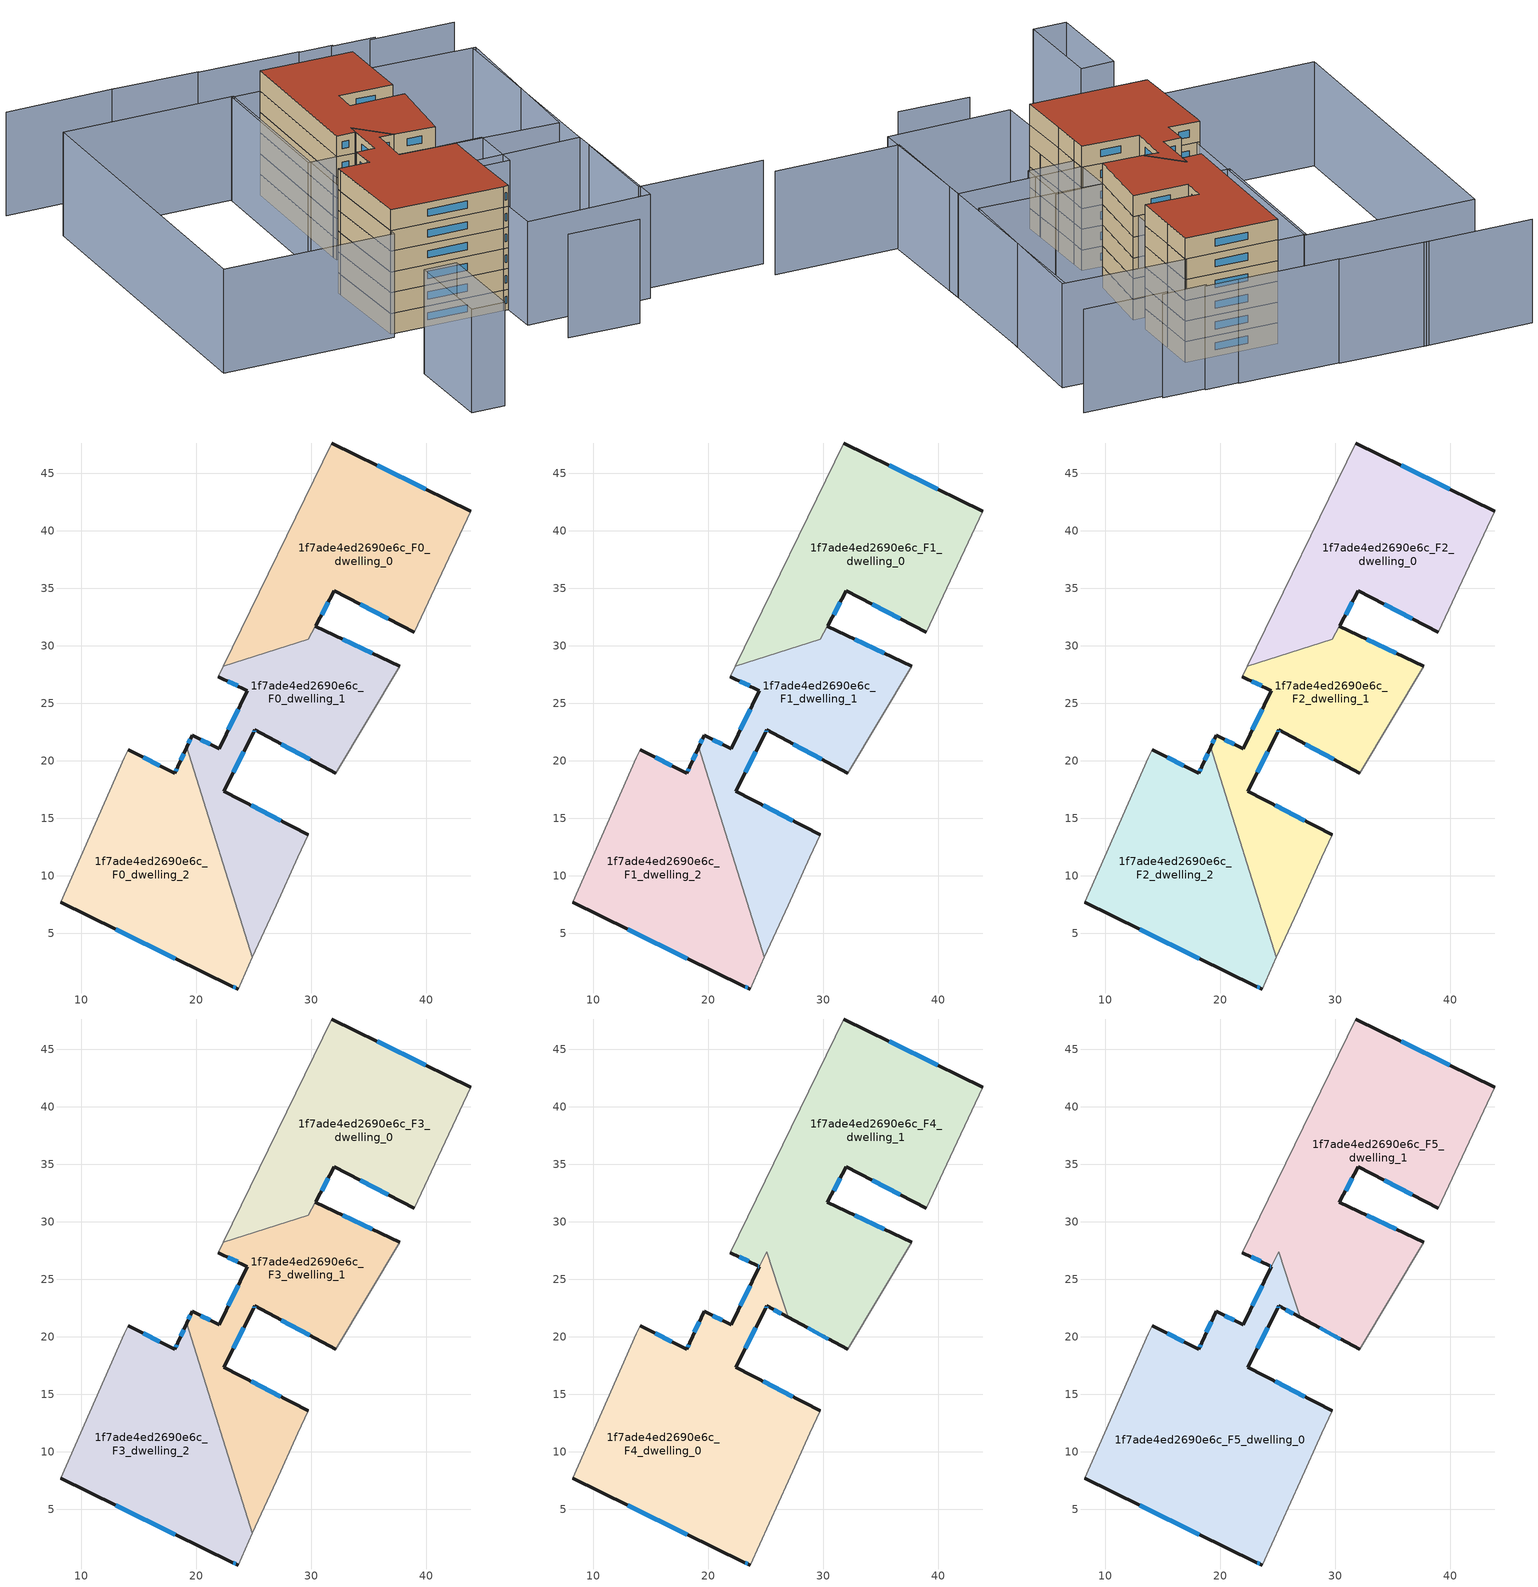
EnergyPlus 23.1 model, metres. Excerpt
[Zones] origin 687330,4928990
1f7ade4ed2690e6c_F0_dwelling_0
 floor ground (EU_floor_Construction): 43.89,41.71 41.65,36.96 38.96,31.21 32.02,34.78 29.75,30.56 22.37,28.25 31.81,47.65 z0
 wall outside (EU_wall_Construction): 43.89,41.71 31.81,47.65 / 30.38,31.74 32.02,34.78 38.96,31.21 z0:3
 wall adiabatic (EU_wall_Construction): 31.81,47.65 22.37,28.25 / 38.96,31.21 41.65,36.96 43.89,41.71 z0:3
 wall to 1f7ade4ed2690e6c_F0_dwelling_1 (EU_wall_Construction): 22.37,28.25 29.75,30.56 30.38,31.73 z0:3
 window (EU_Window_Construction): 39.96,43.64 35.74,45.72 / 34.28,33.62 36.71,32.37 / 30.92,32.73 31.49,33.79 z0.98:2.02
1f7ade4ed2690e6c_F0_dwelling_1
 floor ground (EU_floor_Construction): 37.72,28.25 32.15,18.91 25.11,22.69 25,22.47 22.4,17.37 29.73,13.57 28.84,11.6 26.95,7.45 24.9,2.91 19.17,21.18 19.65,22.21 21.99,21.05 24.45,26.12 21.93,27.34 22.37,28.25 29.75,30.56 30.38,31.73 z0
 wall outside (EU_wall_Construction): 21.93,27.34 24.45,26.12 21.99,21.05 19.65,22.21 19.17,21.18 / 37.72,28.25 30.38,31.73 / 29.73,13.57 22.4,17.37 25,22.47 25.11,22.69 32.15,18.91 z0:3
 wall adiabatic (EU_wall_Construction): 22.37,28.25 21.93,27.34 / 32.15,18.91 37.72,28.25 / 24.9,2.91 26.95,7.45 28.84,11.6 29.73,13.57 z0:3
 wall to 1f7ade4ed2690e6c_F0_dwelling_2 (EU_wall_Construction): 19.17,21.18 24.9,2.91 z0:3
 window (EU_Window_Construction): 19.5,21.88 19.33,21.52 / 21.23,21.43 20.41,21.83 / 23.65,24.47 22.79,22.7 / 22.75,26.95 23.63,26.52 / 35.33,29.38 32.77,30.6 / 27.4,21.46 29.86,20.14 / 25.04,22.54 25.08,22.62 / 23.25,19.03 24.16,20.81 / 27.35,14.81 24.79,16.14 z0.98:2.02
1f7ade4ed2690e6c_F0_dwelling_2
 floor ground (EU_floor_Construction): 19.17,21.18 24.9,2.91 23.65,0.16 23.01,0.44 8.22,7.72 13.75,20.27 14.11,20.98 18.12,18.91 18.39,19.51 z0
 wall outside (EU_wall_Construction): 8.22,7.72 23.01,0.44 23.65,0.16 / 19.17,21.18 18.39,19.51 18.12,18.91 14.11,20.98 z0:3
 wall adiabatic (EU_wall_Construction): 14.11,20.98 13.75,20.27 8.22,7.72 / 23.65,0.16 24.9,2.91 z0:3
 window (EU_Window_Construction): 13.03,5.36 18.2,2.81 / 16.82,19.59 15.42,20.31 / 18.3,19.32 18.21,19.11 / 18.92,20.64 18.65,20.06 / 23.22,0.35 23.44,0.25 z0.98:2.02
1f7ade4ed2690e6c_F1_dwelling_0
 floor to 1f7ade4ed2690e6c_F0_dwelling_0 (EU_floor_Construction): 43.89,41.71 41.65,36.96 38.96,31.21 32.02,34.78 29.75,30.56 22.37,28.25 31.81,47.65 z3
 wall outside (EU_wall_Construction): 43.89,41.71 31.81,47.65 / 30.38,31.74 32.02,34.78 38.96,31.21 z3:6
 wall adiabatic (EU_wall_Construction): 31.81,47.65 22.37,28.25 / 38.96,31.21 41.65,36.96 43.89,41.71 z3:6
 wall to 1f7ade4ed2690e6c_F1_dwelling_1 (EU_wall_Construction): 22.37,28.25 29.75,30.56 30.38,31.73 z3:6
 window (EU_Window_Construction): 39.96,43.64 35.74,45.72 / 34.28,33.62 36.71,32.37 / 30.92,32.73 31.49,33.79 z3.98:5.02
1f7ade4ed2690e6c_F1_dwelling_1
 floor to 1f7ade4ed2690e6c_F0_dwelling_1 (EU_floor_Construction): 37.72,28.25 32.15,18.91 25.11,22.69 25,22.47 22.4,17.37 29.73,13.57 28.84,11.6 26.95,7.45 24.9,2.91 19.17,21.18 19.65,22.21 21.99,21.05 24.45,26.12 21.93,27.34 22.37,28.25 29.75,30.56 30.38,31.73 z3
 wall outside (EU_wall_Construction): 21.93,27.34 24.45,26.12 21.99,21.05 19.65,22.21 19.17,21.18 / 37.72,28.25 30.38,31.73 / 29.73,13.57 22.4,17.37 25,22.47 25.11,22.69 32.15,18.91 z3:6
 wall adiabatic (EU_wall_Construction): 22.37,28.25 21.93,27.34 / 32.15,18.91 37.72,28.25 / 24.9,2.91 26.95,7.45 28.84,11.6 29.73,13.57 z3:6
 wall to 1f7ade4ed2690e6c_F1_dwelling_2 (EU_wall_Construction): 19.17,21.18 24.9,2.91 z3:6
 window (EU_Window_Construction): 19.5,21.88 19.33,21.52 / 21.23,21.43 20.41,21.83 / 23.65,24.47 22.79,22.7 / 22.75,26.95 23.63,26.52 / 35.33,29.38 32.77,30.6 / 27.4,21.46 29.86,20.14 / 25.04,22.54 25.08,22.62 / 23.25,19.03 24.16,20.81 / 27.35,14.81 24.79,16.14 z3.98:5.02
1f7ade4ed2690e6c_F1_dwelling_2
 floor to 1f7ade4ed2690e6c_F0_dwelling_2 (EU_floor_Construction): 19.17,21.18 24.9,2.91 23.65,0.16 23.01,0.44 8.22,7.72 13.75,20.27 14.11,20.98 18.12,18.91 18.39,19.51 z3
 wall outside (EU_wall_Construction): 8.22,7.72 23.01,0.44 23.65,0.16 / 19.17,21.18 18.39,19.51 18.12,18.91 14.11,20.98 z3:6
 wall adiabatic (EU_wall_Construction): 14.11,20.98 13.75,20.27 8.22,7.72 / 23.65,0.16 24.9,2.91 z3:6
 window (EU_Window_Construction): 13.03,5.36 18.2,2.81 / 16.82,19.59 15.42,20.31 / 18.3,19.32 18.21,19.11 / 18.92,20.64 18.65,20.06 / 23.22,0.35 23.44,0.25 z3.98:5.02
1f7ade4ed2690e6c_F2_dwelling_0
 floor to 1f7ade4ed2690e6c_F1_dwelling_0 (EU_floor_Construction): 43.89,41.71 41.65,36.96 38.96,31.21 32.02,34.78 29.75,30.56 22.37,28.25 31.81,47.65 z6
 wall outside (EU_wall_Construction): 43.89,41.71 31.81,47.65 / 30.38,31.74 32.02,34.78 38.96,31.21 z6:9
 wall adiabatic (EU_wall_Construction): 31.81,47.65 22.37,28.25 / 38.96,31.21 41.65,36.96 43.89,41.71 z6:9
 wall to 1f7ade4ed2690e6c_F2_dwelling_1 (EU_wall_Construction): 22.37,28.25 29.75,30.56 30.38,31.73 z6:9
 window (EU_Window_Construction): 39.96,43.64 35.74,45.72 / 34.28,33.62 36.71,32.37 / 30.92,32.73 31.49,33.79 z6.98:8.02
1f7ade4ed2690e6c_F2_dwelling_1
 floor to 1f7ade4ed2690e6c_F1_dwelling_1 (EU_floor_Construction): 37.72,28.25 32.15,18.91 25.11,22.69 25,22.47 22.4,17.37 29.73,13.57 28.84,11.6 26.95,7.45 24.9,2.91 19.17,21.18 19.65,22.21 21.99,21.05 24.45,26.12 21.93,27.34 22.37,28.25 29.75,30.56 30.38,31.73 z6
 wall outside (EU_wall_Construction): 21.93,27.34 24.45,26.12 21.99,21.05 19.65,22.21 19.17,21.18 / 37.72,28.25 30.38,31.73 / 29.73,13.57 22.4,17.37 25,22.47 25.11,22.69 32.15,18.91 z6:9
 wall adiabatic (EU_wall_Construction): 22.37,28.25 21.93,27.34 / 32.15,18.91 37.72,28.25 / 24.9,2.91 26.95,7.45 28.84,11.6 29.73,13.57 z6:9
 wall to 1f7ade4ed2690e6c_F2_dwelling_2 (EU_wall_Construction): 19.17,21.18 24.9,2.91 z6:9
 window (EU_Window_Construction): 19.5,21.88 19.33,21.52 / 21.23,21.43 20.41,21.83 / 23.65,24.47 22.79,22.7 / 22.75,26.95 23.63,26.52 / 35.33,29.38 32.77,30.6 / 27.4,21.46 29.86,20.14 / 25.04,22.54 25.08,22.62 / 23.25,19.03 24.16,20.81 / 27.35,14.81 24.79,16.14 z6.98:8.02
1f7ade4ed2690e6c_F2_dwelling_2
 floor to 1f7ade4ed2690e6c_F1_dwelling_2 (EU_floor_Construction): 19.17,21.18 24.9,2.91 23.65,0.16 23.01,0.44 8.22,7.72 13.75,20.27 14.11,20.98 18.12,18.91 18.39,19.51 z6
 wall outside (EU_wall_Construction): 8.22,7.72 23.01,0.44 23.65,0.16 / 19.17,21.18 18.39,19.51 18.12,18.91 14.11,20.98 z6:9
 wall adiabatic (EU_wall_Construction): 14.11,20.98 13.75,20.27 8.22,7.72 / 23.65,0.16 24.9,2.91 z6:9
 window (EU_Window_Construction): 13.03,5.36 18.2,2.81 / 16.82,19.59 15.42,20.31 / 18.3,19.32 18.21,19.11 / 18.92,20.64 18.65,20.06 / 23.22,0.35 23.44,0.25 z6.98:8.02
1f7ade4ed2690e6c_F3_dwelling_0
 floor to 1f7ade4ed2690e6c_F2_dwelling_0 (EU_floor_Construction): 43.89,41.71 41.65,36.96 38.96,31.21 32.02,34.78 29.75,30.56 22.37,28.25 31.81,47.65 z9
 wall outside (EU_wall_Construction): 43.89,41.71 31.81,47.65 / 30.38,31.74 32.02,34.78 38.96,31.21 z9:12
 wall adiabatic (EU_wall_Construction): 31.81,47.65 22.37,28.25 / 38.96,31.21 41.65,36.96 43.89,41.71 z9:12
 wall to 1f7ade4ed2690e6c_F3_dwelling_1 (EU_wall_Construction): 22.37,28.25 29.75,30.56 30.38,31.73 z9:12
 window (EU_Window_Construction): 39.96,43.64 35.74,45.72 / 34.28,33.62 36.71,32.37 / 30.92,32.73 31.49,33.79 z9.98:11.02
1f7ade4ed2690e6c_F3_dwelling_1
 floor to 1f7ade4ed2690e6c_F2_dwelling_1 (EU_floor_Construction): 37.72,28.25 32.15,18.91 25.11,22.69 25,22.47 22.4,17.37 29.73,13.57 28.84,11.6 26.95,7.45 24.9,2.91 19.17,21.18 19.65,22.21 21.99,21.05 24.45,26.12 21.93,27.34 22.37,28.25 29.75,30.56 30.38,31.73 z9
 wall outside (EU_wall_Construction): 21.93,27.34 24.45,26.12 21.99,21.05 19.65,22.21 19.17,21.18 / 37.72,28.25 30.38,31.73 / 29.73,13.57 22.4,17.37 25,22.47 25.11,22.69 32.15,18.91 z9:12
 wall adiabatic (EU_wall_Construction): 22.37,28.25 21.93,27.34 / 32.15,18.91 37.72,28.25 / 24.9,2.91 26.95,7.45 28.84,11.6 29.73,13.57 z9:12
 wall to 1f7ade4ed2690e6c_F3_dwelling_2 (EU_wall_Construction): 19.17,21.18 24.9,2.91 z9:12
 window (EU_Window_Construction): 19.5,21.88 19.33,21.52 / 21.23,21.43 20.41,21.83 / 23.65,24.47 22.79,22.7 / 22.75,26.95 23.63,26.52 / 35.33,29.38 32.77,30.6 / 27.4,21.46 29.86,20.14 / 25.04,22.54 25.08,22.62 / 23.25,19.03 24.16,20.81 / 27.35,14.81 24.79,16.14 z9.98:11.02
1f7ade4ed2690e6c_F3_dwelling_2
 floor to 1f7ade4ed2690e6c_F2_dwelling_2 (EU_floor_Construction): 19.17,21.18 24.9,2.91 23.65,0.16 23.01,0.44 8.22,7.72 13.75,20.27 14.11,20.98 18.12,18.91 18.39,19.51 z9
 wall outside (EU_wall_Construction): 8.22,7.72 23.01,0.44 23.65,0.16 / 19.17,21.18 18.39,19.51 18.12,18.91 14.11,20.98 z9:12
 wall adiabatic (EU_wall_Construction): 14.11,20.98 13.75,20.27 8.22,7.72 / 23.65,0.16 24.9,2.91 z9:12
 window (EU_Window_Construction): 13.03,5.36 18.2,2.81 / 16.82,19.59 15.42,20.31 / 18.3,19.32 18.21,19.11 / 18.92,20.64 18.65,20.06 / 23.22,0.35 23.44,0.25 z9.98:11.02
1f7ade4ed2690e6c_F4_dwelling_0
 floor to 1f7ade4ed2690e6c_F3_dwelling_1 (EU_floor_Construction): 25.08,27.41 26.15,24.17 26.96,21.7 z12; 25.08,27.41 26.96,21.7 25.11,22.69 25,22.47 22.4,17.37 29.73,13.57 28.84,11.6 26.95,7.45 24.9,2.91 19.17,21.18 19.65,22.21 21.99,21.05 z12
 floor to 1f7ade4ed2690e6c_F3_dwelling_2 (EU_floor_Construction): 19.17,21.18 24.9,2.91 23.65,0.16 23.01,0.44 8.22,7.72 13.75,20.27 14.11,20.98 18.12,18.91 18.39,19.51 z12
 wall outside (EU_wall_Construction): 29.73,13.57 22.4,17.37 25,22.47 25.11,22.69 26.96,21.7 / 8.22,7.72 23.01,0.44 23.65,0.16 / 24.45,26.12 21.99,21.05 19.65,22.21 18.39,19.51 18.12,18.91 14.11,20.98 z12:15
 wall adiabatic (EU_wall_Construction): 23.65,0.16 26.95,7.45 28.84,11.6 29.73,13.57 / 14.11,20.98 13.75,20.27 8.22,7.72 z12:15
 wall to 1f7ade4ed2690e6c_F4_dwelling_1 (EU_wall_Construction): 26.96,21.7 26.15,24.17 25.08,27.41 24.45,26.12 z12:15
 window (EU_Window_Construction): 25.71,22.37 26.36,22.02 / 25.04,22.54 25.08,22.62 / 23.25,19.03 24.16,20.81 / 27.35,14.81 24.79,16.14 / 23.22,0.35 23.44,0.25 / 13.03,5.36 18.2,2.81 / 16.82,19.59 15.42,20.31 / 18.3,19.32 18.21,19.11 / 19.24,21.33 18.8,20.39 / 21.23,21.43 20.41,21.83 / 23.65,24.47 22.79,22.7 z12.98:14.02
1f7ade4ed2690e6c_F4_dwelling_1
 floor to 1f7ade4ed2690e6c_F3_dwelling_1 (EU_floor_Construction): 25.08,27.41 26.15,24.17 26.96,21.7 z12; 37.72,28.25 32.15,18.91 26.96,21.7 26.15,24.17 25.08,27.41 24.45,26.12 21.93,27.34 22.37,28.25 29.75,30.56 30.38,31.73 z12
 floor to 1f7ade4ed2690e6c_F3_dwelling_0 (EU_floor_Construction): 43.89,41.71 41.65,36.96 38.96,31.21 32.02,34.78 29.75,30.56 22.37,28.25 31.81,47.65 z12
 wall outside (EU_wall_Construction): 24.32,26.19 24.45,26.12 / 21.93,27.34 24.31,26.19 / 43.89,41.71 31.81,47.65 / 37.72,28.25 30.38,31.73 32.02,34.78 38.96,31.21 / 26.96,21.7 32.15,18.91 z12:15
 wall adiabatic (EU_wall_Construction): 31.81,47.65 21.93,27.34 / 38.96,31.21 41.65,36.96 43.89,41.71 / 32.15,18.91 37.72,28.25 z12:15
 window (EU_Window_Construction): 24.36,26.17 24.41,26.14 / 22.7,26.97 23.54,26.57 / 39.96,43.64 35.74,45.72 / 34.28,33.62 36.71,32.37 / 30.92,32.72 31.49,33.79 / 35.33,29.38 32.77,30.6 / 28.65,20.79 30.47,19.82 z12.98:14.02
1f7ade4ed2690e6c_F5_dwelling_0
 floor to 1f7ade4ed2690e6c_F4_dwelling_1 (EU_floor_Construction): 25.08,27.41 26.15,24.17 26.96,21.7 z15
 floor to 1f7ade4ed2690e6c_F4_dwelling_0 (EU_floor_Construction): 25.08,27.41 26.96,21.7 25.11,22.69 25,22.47 22.4,17.37 29.73,13.57 28.84,11.6 26.95,7.45 23.65,0.16 23.01,0.44 8.22,7.72 13.75,20.27 14.11,20.98 18.12,18.91 18.39,19.51 19.65,22.21 21.99,21.05 z15
 wall outside (EU_wall_Construction): 29.73,13.57 22.4,17.37 25,22.47 25.11,22.69 26.96,21.7 / 8.22,7.72 23.01,0.44 23.65,0.16 / 24.45,26.12 21.99,21.05 19.65,22.21 18.39,19.51 18.12,18.91 14.11,20.98 z15:18
 wall adiabatic (EU_wall_Construction): 23.65,0.16 26.95,7.45 28.84,11.6 29.73,13.57 / 14.11,20.98 13.75,20.27 8.22,7.72 z15:18
 wall to 1f7ade4ed2690e6c_F5_dwelling_1 (EU_wall_Construction): 26.96,21.7 26.15,24.17 25.08,27.41 24.45,26.12 z15:18
 window (EU_Window_Construction): 25.71,22.37 26.36,22.02 / 25.04,22.54 25.08,22.62 / 23.25,19.03 24.16,20.81 / 27.35,14.81 24.79,16.14 / 23.22,0.35 23.44,0.25 / 13.03,5.36 18.2,2.81 / 16.82,19.59 15.42,20.31 / 18.3,19.32 18.21,19.11 / 19.24,21.33 18.8,20.39 / 21.23,21.43 20.41,21.83 / 23.65,24.47 22.79,22.7 z15.98:17.02
 roof outside (EU_roof_Construction): 26.96,21.7 26.15,24.17 25.08,27.41 z18; 23.65,0.16 26.95,7.45 28.84,11.6 29.73,13.57 22.4,17.37 25,22.47 25.11,22.69 26.96,21.7 25.08,27.41 21.99,21.05 19.65,22.21 18.39,19.51 18.12,18.91 14.11,20.98 13.75,20.27 8.22,7.72 23.01,0.44 z18
1f7ade4ed2690e6c_F5_dwelling_1
 floor to 1f7ade4ed2690e6c_F4_dwelling_1 (EU_floor_Construction): 25.08,27.41 26.15,24.17 26.96,21.7 z15; 43.89,41.71 41.65,36.96 38.96,31.21 32.02,34.78 30.38,31.73 37.72,28.25 32.15,18.91 26.96,21.7 26.15,24.17 25.08,27.41 24.45,26.12 24.32,26.19 21.93,27.34 31.81,47.65 z15
 wall outside (EU_wall_Construction): 24.32,26.19 24.45,26.12 / 21.93,27.34 24.31,26.19 / 43.89,41.71 31.81,47.65 / 37.72,28.25 30.38,31.73 32.02,34.78 38.96,31.21 / 26.96,21.7 32.15,18.91 z15:18
 wall adiabatic (EU_wall_Construction): 31.81,47.65 21.93,27.34 / 38.96,31.21 41.65,36.96 43.89,41.71 / 32.15,18.91 37.72,28.25 z15:18
 window (EU_Window_Construction): 24.36,26.17 24.41,26.14 / 22.7,26.97 23.54,26.57 / 39.96,43.64 35.74,45.72 / 34.28,33.62 36.71,32.37 / 30.92,32.72 31.49,33.79 / 35.33,29.38 32.77,30.6 / 28.65,20.79 30.47,19.82 z15.98:17.02
 roof outside (EU_roof_Construction): 26.96,21.7 26.15,24.17 25.08,27.41 z18; 37.72,28.25 30.38,31.73 32.02,34.78 38.96,31.21 41.65,36.96 43.89,41.71 31.81,47.65 21.93,27.34 24.31,26.19 24.45,26.12 25.08,27.41 26.15,24.17 26.96,21.7 32.15,18.91 z18
shading: 21.6,-11.34 30.95,-15.96 / 55.36,-17.47 38.88,-9.67 / 38.88,-9.67 59.47,33.88 / 64.32,40.7 53.31,46.11 / 54.32,46.06 48.52,48.78 / 48.97,48.92 44.53,51.02 / 31.64,57.7 20.05,63.59 / 44.58,51.13 31.45,57.66 / 20.64,63.3 6.26,70.03 / 1.3,-3.18 5.68,-5.22 / 5.68,-5.22 -0.1,-17.63 / -0.1,-17.63 -4.48,-15.59 / -4.48,-15.59 1.3,-3.18 / 46.17,5.84 37.9,-12.3 / 37.9,-12.3 21.38,-4.76 / 21.38,-4.76 29.65,13.37 / 29.65,13.37 46.17,5.84 / 32.15,18.91 38.35,16 / 38.35,16 34.94,8.74 / 34.94,8.74 28.74,11.65 / 28.74,11.65 32.15,18.91 / 59.87,33.68 48.1,10.73 / 48.1,10.73 32.15,18.91 / 32.15,18.91 43.92,41.86 / 43.92,41.86 59.87,33.68 / 31.82,47.66 21.93,27.33 / 21.93,27.33 18.19,29.15 / 18.19,29.15 28.08,49.48 / 28.08,49.48 31.82,47.66 / 28.44,49.5 7.77,6.79 / 7.77,6.79 -14.66,17.65 / -14.66,17.65 6.01,60.36 / 6.01,60.36 28.44,49.5 z0:15
[Building]
EU S2 Campaign: North Axis=0; Terrain=City; Solar Distribution=FullExterior
[Site:Location]
Bologna: Latitude=44.5; Longitude=11.25; Time Zone=1; Elevation=37
[SizingPeriod:WeatherFileDays]
AnnualSizingPeriod: Begin Month=1; Begin Day of Month=1; End Month=12; End Day of Month=31; Day of Week for Start Day=Monday; Use Weather File Daylight Saving Period=No; Use Weather File Rain and Snow Indicators=No
[MATERIAL]
EU_InternalMass_Material: Roughness=MediumRough; Thickness=0.1; Conductivity=1; Density=1800; Specific Heat=900; Thermal Absorptance=0.9; Solar Absorptance=0.7; Visible Absorptance=0.7
[MATERIAL:NOMASS] Roughness=MediumRough; Thermal Absorptance=0.9; Solar Absorptance=0.7; Visible Absorptance=0.7
Name | Thermal Resistance
EU_wall_NoMass | 0.905828
EU_roof_NoMass | 0.37593
EU_floor_NoMass | 0.67114
[WINDOWMATERIAL:SIMPLEGLAZINGSYSTEM]
EU_Window_SimpleGlazing: UFactor=4.52486; Solar Heat Gain Coefficient=0.85; Visible Transmittance=0.85
[CONSTRUCTION]
EU_wall_Construction: EU_wall_NoMass
EU_roof_Construction: EU_roof_NoMass
EU_floor_Construction: EU_floor_NoMass
EU_InternalMass_Construction: EU_InternalMass_Material
EU_Window_Construction: EU_Window_SimpleGlazing
[ZONE] Type=1; Multiplier=1; Ceiling Height=autocalculate; Floor Area=autocalculate; Part of Total Floor Area=Yes
Name | Volume
1f7ade4ed2690e6c_F0_dwelling_0 | 594.01
1f7ade4ed2690e6c_F1_dwelling_0; 1f7ade4ed2690e6c_F2_dwelling_0; 1f7ade4ed2690e6c_F3_dwelling_0 | 593.975
1f7ade4ed2690e6c_F4_dwelling_0 | 851.008
1f7ade4ed2690e6c_F5_dwelling_0 | 851.009
1f7ade4ed2690e6c_F0_dwelling_1; 1f7ade4ed2690e6c_F1_dwelling_1; 1f7ade4ed2690e6c_F2_dwelling_1; 1f7ade4ed2690e6c_F3_dwelling_1 | 579.658
1f7ade4ed2690e6c_F4_dwelling_1; 1f7ade4ed2690e6c_F5_dwelling_1 | 899.656
1f7ade4ed2690e6c_F0_dwelling_2 | 577.008
1f7ade4ed2690e6c_F1_dwelling_2; 1f7ade4ed2690e6c_F2_dwelling_2; 1f7ade4ed2690e6c_F3_dwelling_2 | 577.009
[INTERNALMASS] Construction=EU_InternalMass_Construction
Name | Zone or ZoneList | Surface Area
1f7ade4ed2690e6c_F0_dwelling_0_EU_InternalMass | 1f7ade4ed2690e6c_F0_dwelling_0 | 197.999
1f7ade4ed2690e6c_F0_dwelling_1_EU_InternalMass | 1f7ade4ed2690e6c_F0_dwelling_1 | 193.22
1f7ade4ed2690e6c_F0_dwelling_2_EU_InternalMass | 1f7ade4ed2690e6c_F0_dwelling_2 | 192.335
1f7ade4ed2690e6c_F1_dwelling_0_EU_InternalMass | 1f7ade4ed2690e6c_F1_dwelling_0 | 197.999
1f7ade4ed2690e6c_F1_dwelling_1_EU_InternalMass | 1f7ade4ed2690e6c_F1_dwelling_1 | 193.22
1f7ade4ed2690e6c_F1_dwelling_2_EU_InternalMass | 1f7ade4ed2690e6c_F1_dwelling_2 | 192.335
1f7ade4ed2690e6c_F2_dwelling_0_EU_InternalMass | 1f7ade4ed2690e6c_F2_dwelling_0 | 197.999
1f7ade4ed2690e6c_F2_dwelling_1_EU_InternalMass | 1f7ade4ed2690e6c_F2_dwelling_1 | 193.22
1f7ade4ed2690e6c_F2_dwelling_2_EU_InternalMass | 1f7ade4ed2690e6c_F2_dwelling_2 | 192.335
1f7ade4ed2690e6c_F3_dwelling_0_EU_InternalMass | 1f7ade4ed2690e6c_F3_dwelling_0 | 197.999
1f7ade4ed2690e6c_F3_dwelling_1_EU_InternalMass | 1f7ade4ed2690e6c_F3_dwelling_1 | 193.22
1f7ade4ed2690e6c_F3_dwelling_2_EU_InternalMass | 1f7ade4ed2690e6c_F3_dwelling_2 | 192.335
1f7ade4ed2690e6c_F4_dwelling_0_EU_InternalMass | 1f7ade4ed2690e6c_F4_dwelling_0 | 283.668
1f7ade4ed2690e6c_F4_dwelling_1_EU_InternalMass | 1f7ade4ed2690e6c_F4_dwelling_1 | 299.89
1f7ade4ed2690e6c_F5_dwelling_0_EU_InternalMass | 1f7ade4ed2690e6c_F5_dwelling_0 | 283.668
1f7ade4ed2690e6c_F5_dwelling_1_EU_InternalMass | 1f7ade4ed2690e6c_F5_dwelling_1 | 299.89
[OTHEREQUIPMENT] Fuel Type=Electricity; Design Level Calculation Method=Watts/Area; Power per Zone Floor Area=1; Fraction Latent=0; Fraction Radiant=0; Fraction Lost=0; Carbon Dioxide Generation Rate=0; EndUse Subcategory=EU_Step8_InternalGains
Name | Zone or ZoneList or Space or SpaceList | Schedule
EU_Step8_InternalGain_1f7ade4ed2690e6c_F0_dwelling_0_f000 | 1f7ade4ed2690e6c_F0_dwelling_0 | EU_Step8_GainSchedule_1f7ade4ed2690e6c_F0_dwelling_0_f000
EU_Step8_InternalGain_1f7ade4ed2690e6c_F0_dwelling_1_f000 | 1f7ade4ed2690e6c_F0_dwelling_1 | EU_Step8_GainSchedule_1f7ade4ed2690e6c_F0_dwelling_1_f000
EU_Step8_InternalGain_1f7ade4ed2690e6c_F0_dwelling_2_f000 | 1f7ade4ed2690e6c_F0_dwelling_2 | EU_Step8_GainSchedule_1f7ade4ed2690e6c_F0_dwelling_2_f000
EU_Step8_InternalGain_1f7ade4ed2690e6c_F1_dwelling_0_f000 | 1f7ade4ed2690e6c_F1_dwelling_0 | EU_Step8_GainSchedule_1f7ade4ed2690e6c_F1_dwelling_0_f000
EU_Step8_InternalGain_1f7ade4ed2690e6c_F1_dwelling_1_f000 | 1f7ade4ed2690e6c_F1_dwelling_1 | EU_Step8_GainSchedule_1f7ade4ed2690e6c_F1_dwelling_1_f000
EU_Step8_InternalGain_1f7ade4ed2690e6c_F1_dwelling_2_f000 | 1f7ade4ed2690e6c_F1_dwelling_2 | EU_Step8_GainSchedule_1f7ade4ed2690e6c_F1_dwelling_2_f000
EU_Step8_InternalGain_1f7ade4ed2690e6c_F2_dwelling_0_f000 | 1f7ade4ed2690e6c_F2_dwelling_0 | EU_Step8_GainSchedule_1f7ade4ed2690e6c_F2_dwelling_0_f000
EU_Step8_InternalGain_1f7ade4ed2690e6c_F2_dwelling_1_f000 | 1f7ade4ed2690e6c_F2_dwelling_1 | EU_Step8_GainSchedule_1f7ade4ed2690e6c_F2_dwelling_1_f000
EU_Step8_InternalGain_1f7ade4ed2690e6c_F2_dwelling_2_f000 | 1f7ade4ed2690e6c_F2_dwelling_2 | EU_Step8_GainSchedule_1f7ade4ed2690e6c_F2_dwelling_2_f000
EU_Step8_InternalGain_1f7ade4ed2690e6c_F3_dwelling_0_f000 | 1f7ade4ed2690e6c_F3_dwelling_0 | EU_Step8_GainSchedule_1f7ade4ed2690e6c_F3_dwelling_0_f000
EU_Step8_InternalGain_1f7ade4ed2690e6c_F3_dwelling_1_f000 | 1f7ade4ed2690e6c_F3_dwelling_1 | EU_Step8_GainSchedule_1f7ade4ed2690e6c_F3_dwelling_1_f000
EU_Step8_InternalGain_1f7ade4ed2690e6c_F3_dwelling_2_f000 | 1f7ade4ed2690e6c_F3_dwelling_2 | EU_Step8_GainSchedule_1f7ade4ed2690e6c_F3_dwelling_2_f000
EU_Step8_InternalGain_1f7ade4ed2690e6c_F4_dwelling_0_f000 | 1f7ade4ed2690e6c_F4_dwelling_0 | EU_Step8_GainSchedule_1f7ade4ed2690e6c_F4_dwelling_0_f000
EU_Step8_InternalGain_1f7ade4ed2690e6c_F4_dwelling_1_f000 | 1f7ade4ed2690e6c_F4_dwelling_1 | EU_Step8_GainSchedule_1f7ade4ed2690e6c_F4_dwelling_1_f000
EU_Step8_InternalGain_1f7ade4ed2690e6c_F5_dwelling_0_f000 | 1f7ade4ed2690e6c_F5_dwelling_0 | EU_Step8_GainSchedule_1f7ade4ed2690e6c_F5_dwelling_0_f000
EU_Step8_InternalGain_1f7ade4ed2690e6c_F5_dwelling_1_f000 | 1f7ade4ed2690e6c_F5_dwelling_1 | EU_Step8_GainSchedule_1f7ade4ed2690e6c_F5_dwelling_1_f000
[ZONEVENTILATION:DESIGNFLOWRATE] Schedule=EU_AlwaysOn; Design Flow Rate Calculation Method=AirChanges/Hour; Air Changes per Hour=0.73129; Ventilation Type=Natural; Fan Pressure Rise=0; Fan Total Efficiency=1; Constant Term Coefficient=1; Temperature Term Coefficient=0; Velocity Term Coefficient=0; Velocity Squared Term Coefficient=0; Minimum Indoor Temperature=-100; Maximum Indoor Temperature=100; Delta Temperature=-100; Minimum Outdoor Temperature=-100; Maximum Outdoor Temperature=100; Maximum Wind Speed=40
Name | Zone or ZoneList or Space or SpaceList
EU_ConstantAir_1f7ade4ed2690e6c_F0_dwelling_0 | 1f7ade4ed2690e6c_F0_dwelling_0
EU_ConstantAir_1f7ade4ed2690e6c_F0_dwelling_1 | 1f7ade4ed2690e6c_F0_dwelling_1
EU_ConstantAir_1f7ade4ed2690e6c_F0_dwelling_2 | 1f7ade4ed2690e6c_F0_dwelling_2
EU_ConstantAir_1f7ade4ed2690e6c_F1_dwelling_0 | 1f7ade4ed2690e6c_F1_dwelling_0
EU_ConstantAir_1f7ade4ed2690e6c_F1_dwelling_1 | 1f7ade4ed2690e6c_F1_dwelling_1
EU_ConstantAir_1f7ade4ed2690e6c_F1_dwelling_2 | 1f7ade4ed2690e6c_F1_dwelling_2
EU_ConstantAir_1f7ade4ed2690e6c_F2_dwelling_0 | 1f7ade4ed2690e6c_F2_dwelling_0
EU_ConstantAir_1f7ade4ed2690e6c_F2_dwelling_1 | 1f7ade4ed2690e6c_F2_dwelling_1
EU_ConstantAir_1f7ade4ed2690e6c_F2_dwelling_2 | 1f7ade4ed2690e6c_F2_dwelling_2
EU_ConstantAir_1f7ade4ed2690e6c_F3_dwelling_0 | 1f7ade4ed2690e6c_F3_dwelling_0
EU_ConstantAir_1f7ade4ed2690e6c_F3_dwelling_1 | 1f7ade4ed2690e6c_F3_dwelling_1
EU_ConstantAir_1f7ade4ed2690e6c_F3_dwelling_2 | 1f7ade4ed2690e6c_F3_dwelling_2
EU_ConstantAir_1f7ade4ed2690e6c_F4_dwelling_0 | 1f7ade4ed2690e6c_F4_dwelling_0
EU_ConstantAir_1f7ade4ed2690e6c_F4_dwelling_1 | 1f7ade4ed2690e6c_F4_dwelling_1
EU_ConstantAir_1f7ade4ed2690e6c_F5_dwelling_0 | 1f7ade4ed2690e6c_F5_dwelling_0
EU_ConstantAir_1f7ade4ed2690e6c_F5_dwelling_1 | 1f7ade4ed2690e6c_F5_dwelling_1
[HVACTEMPLATE:THERMOSTAT] Constant Heating Setpoint=20; Constant Cooling Setpoint=50
EU_HeatOnly_1f7ade4ed2690e6c_F0_dwelling_0; EU_HeatOnly_1f7ade4ed2690e6c_F0_dwelling_1; EU_HeatOnly_1f7ade4ed2690e6c_F0_dwelling_2; EU_HeatOnly_1f7ade4ed2690e6c_F1_dwelling_0; EU_HeatOnly_1f7ade4ed2690e6c_F1_dwelling_1; EU_HeatOnly_1f7ade4ed2690e6c_F1_dwelling_2; EU_HeatOnly_1f7ade4ed2690e6c_F2_dwelling_0; EU_HeatOnly_1f7ade4ed2690e6c_F2_dwelling_1; EU_HeatOnly_1f7ade4ed2690e6c_F2_dwelling_2; EU_HeatOnly_1f7ade4ed2690e6c_F3_dwelling_0; EU_HeatOnly_1f7ade4ed2690e6c_F3_dwelling_1; EU_HeatOnly_1f7ade4ed2690e6c_F3_dwelling_2; EU_HeatOnly_1f7ade4ed2690e6c_F4_dwelling_0; EU_HeatOnly_1f7ade4ed2690e6c_F4_dwelling_1; EU_HeatOnly_1f7ade4ed2690e6c_F5_dwelling_0; EU_HeatOnly_1f7ade4ed2690e6c_F5_dwelling_1
[HVACTEMPLATE:ZONE:IDEALLOADSAIRSYSTEM] System Availability Schedule=EU_AlwaysOn; Maximum Heating Supply Air Temperature=50; Minimum Cooling Supply Air Temperature=13; Maximum Heating Supply Air Humidity Ratio=0.0156; Minimum Cooling Supply Air Humidity Ratio=0.0077; Heating Limit=NoLimit; Cooling Limit=NoLimit; Heating Availability Schedule=EU_AlwaysOn; Cooling Availability Schedule=EU_CoolingOff; Dehumidification Control Type=ConstantSensibleHeatRatio; Cooling Sensible Heat Ratio=0.7; Dehumidification Setpoint=60; Humidification Control Type=None; Humidification Setpoint=30; Outdoor Air Method=None; Outdoor Air Flow Rate per Person=0.00944; Outdoor Air Flow Rate per Zone Floor Area=0; Outdoor Air Flow Rate per Zone=0; Demand Controlled Ventilation Type=None; Outdoor Air Economizer Type=NoEconomizer; Heat Recovery Type=None; Sensible Heat Recovery Effectiveness=0.7; Latent Heat Recovery Effectiveness=0.65
Name | Template Thermostat
1f7ade4ed2690e6c_F0_dwelling_0 | EU_HeatOnly_1f7ade4ed2690e6c_F0_dwelling_0
1f7ade4ed2690e6c_F0_dwelling_1 | EU_HeatOnly_1f7ade4ed2690e6c_F0_dwelling_1
1f7ade4ed2690e6c_F0_dwelling_2 | EU_HeatOnly_1f7ade4ed2690e6c_F0_dwelling_2
1f7ade4ed2690e6c_F1_dwelling_0 | EU_HeatOnly_1f7ade4ed2690e6c_F1_dwelling_0
1f7ade4ed2690e6c_F1_dwelling_1 | EU_HeatOnly_1f7ade4ed2690e6c_F1_dwelling_1
1f7ade4ed2690e6c_F1_dwelling_2 | EU_HeatOnly_1f7ade4ed2690e6c_F1_dwelling_2
1f7ade4ed2690e6c_F2_dwelling_0 | EU_HeatOnly_1f7ade4ed2690e6c_F2_dwelling_0
1f7ade4ed2690e6c_F2_dwelling_1 | EU_HeatOnly_1f7ade4ed2690e6c_F2_dwelling_1
1f7ade4ed2690e6c_F2_dwelling_2 | EU_HeatOnly_1f7ade4ed2690e6c_F2_dwelling_2
1f7ade4ed2690e6c_F3_dwelling_0 | EU_HeatOnly_1f7ade4ed2690e6c_F3_dwelling_0
1f7ade4ed2690e6c_F3_dwelling_1 | EU_HeatOnly_1f7ade4ed2690e6c_F3_dwelling_1
1f7ade4ed2690e6c_F3_dwelling_2 | EU_HeatOnly_1f7ade4ed2690e6c_F3_dwelling_2
1f7ade4ed2690e6c_F4_dwelling_0 | EU_HeatOnly_1f7ade4ed2690e6c_F4_dwelling_0
1f7ade4ed2690e6c_F4_dwelling_1 | EU_HeatOnly_1f7ade4ed2690e6c_F4_dwelling_1
1f7ade4ed2690e6c_F5_dwelling_0 | EU_HeatOnly_1f7ade4ed2690e6c_F5_dwelling_0
1f7ade4ed2690e6c_F5_dwelling_1 | EU_HeatOnly_1f7ade4ed2690e6c_F5_dwelling_1
[SIZING:ZONE] Zone Cooling Design Supply Air Temperature Input Method=SupplyAirTemperature; Zone Cooling Design Supply Air Temperature=13; Zone Heating Design Supply Air Temperature Input Method=SupplyAirTemperature; Zone Heating Design Supply Air Temperature=50; Zone Cooling Design Supply Air Humidity Ratio=0.008; Zone Heating Design Supply Air Humidity Ratio=0.008; Cooling Design Air Flow Method=DesignDay; Cooling Design Air Flow Rate=0; Cooling Minimum Air Flow per Zone Floor Area=0.000762; Cooling Minimum Air Flow=0; Cooling Minimum Air Flow Fraction=0.2; Heating Design Air Flow Method=DesignDay; Heating Design Air Flow Rate=0; Heating Maximum Air Flow per Zone Floor Area=0.002032; Heating Maximum Air Flow=0.141576; Heating Maximum Air Flow Fraction=0.3; Account for Dedicated Outdoor Air System=No; Dedicated Outdoor Air System Control Strategy=NeutralSupplyAir; Dedicated Outdoor Air Low Setpoint Temperature for Design=autosize; Dedicated Outdoor Air High Setpoint Temperature for Design=autosize; Zone Load Sizing Method=Sensible Load Only No Latent Load; Zone Latent Cooling Design Supply Air Humidity Ratio Input Method=HumidityRatioDifference; Zone Cooling Design Supply Air Humidity Ratio Difference=0.005; Zone Latent Heating Design Supply Air Humidity Ratio Input Method=HumidityRatioDifference; Zone Humidification Design Supply Air Humidity Ratio Difference=0.005
1f7ade4ed2690e6c_F0_dwelling_0; 1f7ade4ed2690e6c_F0_dwelling_1; 1f7ade4ed2690e6c_F0_dwelling_2; 1f7ade4ed2690e6c_F1_dwelling_0; 1f7ade4ed2690e6c_F1_dwelling_1; 1f7ade4ed2690e6c_F1_dwelling_2; 1f7ade4ed2690e6c_F2_dwelling_0; 1f7ade4ed2690e6c_F2_dwelling_1; 1f7ade4ed2690e6c_F2_dwelling_2; 1f7ade4ed2690e6c_F3_dwelling_0; 1f7ade4ed2690e6c_F3_dwelling_1; 1f7ade4ed2690e6c_F3_dwelling_2; 1f7ade4ed2690e6c_F4_dwelling_0; 1f7ade4ed2690e6c_F4_dwelling_1; 1f7ade4ed2690e6c_F5_dwelling_0; 1f7ade4ed2690e6c_F5_dwelling_1
[SCHEDULE:CONSTANT]
Name | Hourly Value
EU_AlwaysOn | 1
EU_CoolingOff | 0
[SCHEDULE:FILE] Column Number=1; Rows to Skip at Top=0; Number of Hours of Data=8760; Column Separator=Comma; Interpolate to Timestep=No; Minutes per Item=60; Adjust Schedule for Daylight Savings=Yes
Name | File
EU_Step8_GainSchedule_1f7ade4ed2690e6c_F0_dwelling_0_f000 | ../../schedules/1f7ade4ed2690e6c/1f7ade4ed2690e6c_F0_dwelling_0_f000_gain.csv
EU_Step8_GainSchedule_1f7ade4ed2690e6c_F0_dwelling_1_f000 | ../../schedules/1f7ade4ed2690e6c/1f7ade4ed2690e6c_F0_dwelling_1_f000_gain.csv
EU_Step8_GainSchedule_1f7ade4ed2690e6c_F0_dwelling_2_f000 | ../../schedules/1f7ade4ed2690e6c/1f7ade4ed2690e6c_F0_dwelling_2_f000_gain.csv
EU_Step8_GainSchedule_1f7ade4ed2690e6c_F1_dwelling_0_f000 | ../../schedules/1f7ade4ed2690e6c/1f7ade4ed2690e6c_F1_dwelling_0_f000_gain.csv
EU_Step8_GainSchedule_1f7ade4ed2690e6c_F1_dwelling_1_f000 | ../../schedules/1f7ade4ed2690e6c/1f7ade4ed2690e6c_F1_dwelling_1_f000_gain.csv
EU_Step8_GainSchedule_1f7ade4ed2690e6c_F1_dwelling_2_f000 | ../../schedules/1f7ade4ed2690e6c/1f7ade4ed2690e6c_F1_dwelling_2_f000_gain.csv
EU_Step8_GainSchedule_1f7ade4ed2690e6c_F2_dwelling_0_f000 | ../../schedules/1f7ade4ed2690e6c/1f7ade4ed2690e6c_F2_dwelling_0_f000_gain.csv
EU_Step8_GainSchedule_1f7ade4ed2690e6c_F2_dwelling_1_f000 | ../../schedules/1f7ade4ed2690e6c/1f7ade4ed2690e6c_F2_dwelling_1_f000_gain.csv
EU_Step8_GainSchedule_1f7ade4ed2690e6c_F2_dwelling_2_f000 | ../../schedules/1f7ade4ed2690e6c/1f7ade4ed2690e6c_F2_dwelling_2_f000_gain.csv
EU_Step8_GainSchedule_1f7ade4ed2690e6c_F3_dwelling_0_f000 | ../../schedules/1f7ade4ed2690e6c/1f7ade4ed2690e6c_F3_dwelling_0_f000_gain.csv
EU_Step8_GainSchedule_1f7ade4ed2690e6c_F3_dwelling_1_f000 | ../../schedules/1f7ade4ed2690e6c/1f7ade4ed2690e6c_F3_dwelling_1_f000_gain.csv
EU_Step8_GainSchedule_1f7ade4ed2690e6c_F3_dwelling_2_f000 | ../../schedules/1f7ade4ed2690e6c/1f7ade4ed2690e6c_F3_dwelling_2_f000_gain.csv
EU_Step8_GainSchedule_1f7ade4ed2690e6c_F4_dwelling_0_f000 | ../../schedules/1f7ade4ed2690e6c/1f7ade4ed2690e6c_F4_dwelling_0_f000_gain.csv
EU_Step8_GainSchedule_1f7ade4ed2690e6c_F4_dwelling_1_f000 | ../../schedules/1f7ade4ed2690e6c/1f7ade4ed2690e6c_F4_dwelling_1_f000_gain.csv
EU_Step8_GainSchedule_1f7ade4ed2690e6c_F5_dwelling_0_f000 | ../../schedules/1f7ade4ed2690e6c/1f7ade4ed2690e6c_F5_dwelling_0_f000_gain.csv
EU_Step8_GainSchedule_1f7ade4ed2690e6c_F5_dwelling_1_f000 | ../../schedules/1f7ade4ed2690e6c/1f7ade4ed2690e6c_F5_dwelling_1_f000_gain.csv
